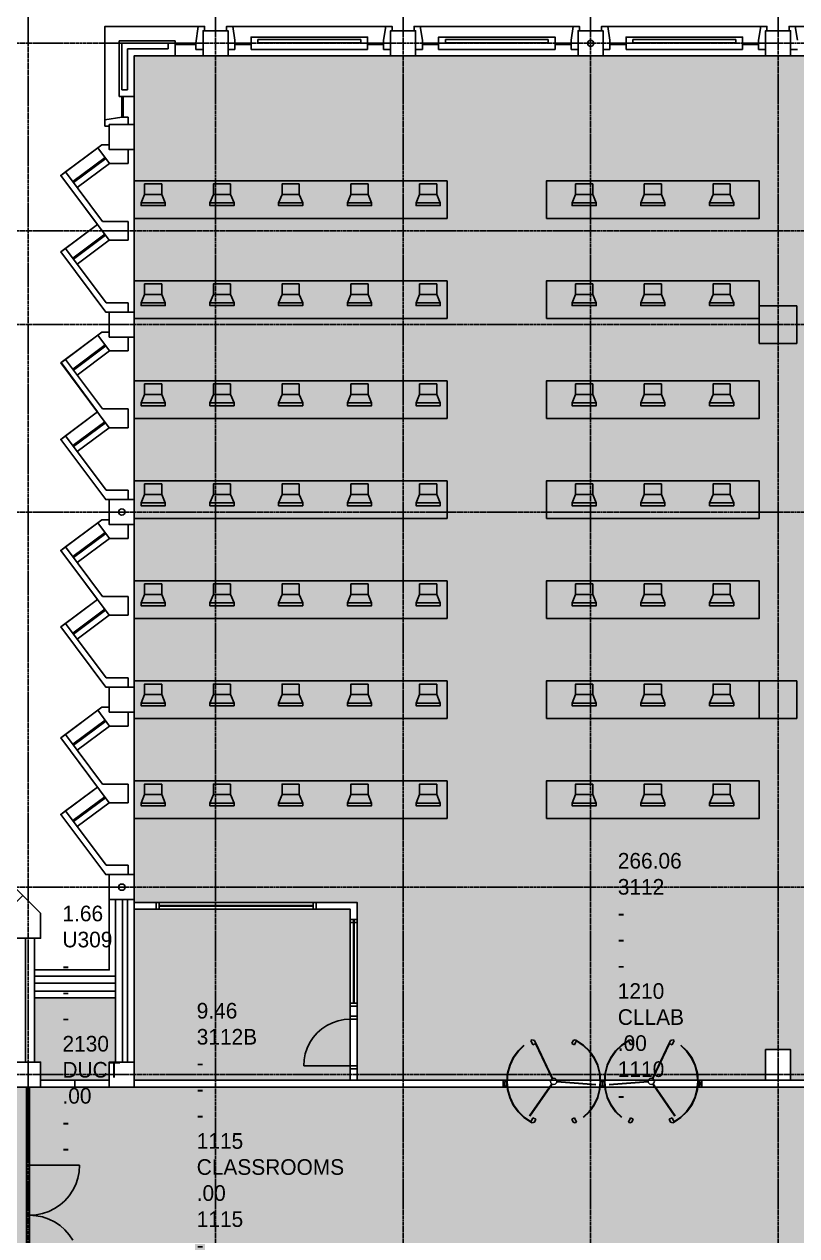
# Model space of a CAD drawing. Header units: millimetres. Extents: x -67062 to 59842, y -55557 to 30708.
# Drawn here: x -43774 to -31412, y 1581 to 20963 of the extents above; entities that cross this region are included whole.
import ezdxf

# ---------------------------------------------------------------- set-up
doc = ezdxf.new("R2010")
doc.units = ezdxf.units.MM
doc.header["$MEASUREMENT"] = 0
doc.linetypes.add('PCENTRE', pattern=[50.8, 31.75, -6.35, 6.35, -6.35])
doc.linetypes.add('PCENTRE2', pattern=[28.575, 19.05, -3.175, 3.175, -3.175])
for name, color, linetype in [('Boundaries_and_building_grids', 140, 'PCENTRE2'), ('BRICK_WALLS_P4', 1, 'CONTINUOUS'), ('COLUMNS_P5', 5, 'CONTINUOUS'), ('DR', 8, 'CONTINUOUS'), ('GROS$', 1, 'CONTINUOUS'), ('HL-TMP', 7, 'CONTINUOUS'), ('RM$', 5, 'CONTINUOUS'), ('RM$TXT', 5, 'CONTINUOUS'), ('SHOPFITTING', 4, 'CONTINUOUS'), ('WA', 6, 'CONTINUOUS'), ('WA_EXT', 7, 'CONTINUOUS'), ('WN', 4, 'CONTINUOUS')]:
    doc.layers.add(name, color=color, linetype=linetype)

msp = doc.modelspace()

# ---------------------------------------------------------------- hatches: boundary and pattern name
at = {"layer": 'HL-TMP', "linetype": 'Continuous', "true_color": 0x666666}
h = msp.add_hatch(color=251, dxfattribs=at)
h.paths.add_polyline_path([(-16822, -34092), (-19602, -34092), (-19602, -34882), (-19602, -40092), (-17412, -40092), (-16822, -40092), (-16822, -38882)], flags=0)
h.paths.add_polyline_path([(14588, 6341), (14422, 6741), (13621, 7542), (13221, 7708), (8855, 7708), (8455, 7542), (7653, 6741), (7488, 6341), (7488, 4358), (14588, 4358)], flags=0)
h.paths.add_polyline_path([(-43912, 6341), (-44078, 6741), (-44879, 7542), (-45279, 7708), (-49645, 7708), (-50045, 7542), (-50847, 6741), (-51012, 6341), (-51012, 4358), (-43912, 4358)], flags=0)
h.paths.add_polyline_path([(-43912, -27542), (-51012, -27542), (-51012, -29525), (-50847, -29925), (-50045, -30726), (-49645, -30892), (-45279, -30892), (-44879, -30726), (-44078, -29925), (-43912, -29525)], flags=0)
h.paths.add_polyline_path([(14588, -27542), (7488, -27542), (7488, -29525), (7653, -29925), (8455, -30726), (8855, -30892), (13221, -30892), (13621, -30726), (14422, -29925), (14588, -29525)], flags=0)
h.paths.add_polyline_path([(-10822, -34092), (-13982, -34092), (-13982, -39982), (-12402, -39982), (-10822, -39982)], flags=0)
h.paths.add_polyline_path([(23488, 4343), (23488, 7343), (23488, 10343), (23488, 13343), (23488, 16343), (23488, 19343), (23488, 22343), (23488, 25343), (23488, 28103), (20988, 28103), (20988, 26143), (20988, 23143), (20988, 20143), (20988, 17143), (20988, 14143), (20988, 12736), (20988, 11331), (20988, 9928), (20988, 6811), (20988, 5308), (20988, 3958), (20183, 3958), (16313, 3958), (16313, 2933), (16313, 308), (20928, 308), (20928, -92), (21391, -92), (22991, -92), (23488, -92), (23488, 1343)], flags=0)
h.paths.add_polyline_path([(21038, -202), (21038, -24397), (16588, -24397), (16588, -24542), (14813, -24542), (14813, -27142), (16588, -27142), (16588, -27287), (20778, -27287), (20778, -37877), (23788, -37877), (23788, -3397), (23488, -3397), (23488, -202)], flags=0)
h.paths.add_polyline_path([(-1767, -24542), (-1767, -27142), (7263, -27142), (7263, -24542)], flags=0)
h.paths.add_polyline_path([(-1512, -27252), (58, -27252), (58, -32367), (-1512, -32367)], flags=0)
h.paths.add_polyline_path([(-10602, -33982), (-10602, -40202), (-9322, -40202), (-9322, -33982)], flags=0)
h.paths.add_polyline_path([(-34912, -32367), (-34912, -33982), (58, -33982), (58, -32367)], flags=0)
h.paths.add_polyline_path([(58, -38327), (58, -34092), (-1512, -34092), (-1512, -40202), (-1657, -40202), (-1657, -41752), (-1657, -42287), (-1050, -42287), (58, -42287), (58, -42127), (58, -39127)], flags=0)
h.paths.add_polyline_path([(-1767, -40202), (-2903, -40202), (-8302, -40202), (-9212, -40202), (-9212, -41752), (-9212, -41802), (-7197, -41802), (-4197, -41802), (-1767, -41802), (-1767, -41752)], flags=0)
h.paths.add_polyline_path([(-37712, -40202), (-37712, -41802), (-9322, -41802), (-9322, -40202), (-14202, -40202), (-14202, -39602), (-16602, -39602), (-16602, -40202), (-19822, -40202), (-19822, -39602), (-22222, -39602), (-22222, -40202)], flags=0)
h.paths.add_polyline_path([(-36512, -27252), (-36512, -40202), (-34912, -40202), (-34912, -27252)], flags=0)
h.paths.add_polyline_path([(-31602, -33982), (-30322, -33982), (-30322, -40202), (-31602, -40202)], flags=0)
h.paths.add_polyline_path([(-43687, -24542), (-43687, -27142), (-34712, -27142), (-34712, -24542)], flags=0)
h.paths.add_polyline_path([(-59962, 14603), (-59962, -37877), (-57462, -37877), (-57462, -27142), (-51237, -27142), (-51237, -24542), (-57462, -24542), (-57462, -142), (-57352, -142), (-57352, 308), (-52737, 308), (-52737, 3958), (-57462, 3958), (-57462, 14603)], flags=0)
h.paths.add_polyline_path([(-57412, 25343), (-57412, 28103), (-60012, 28103), (-60012, 25343), (-60012, 23143), (-60012, 20143), (-60012, 19213), (-59962, 19213), (-59962, 17143), (-59962, 14713), (-57462, 14713), (-57462, 16213), (-57412, 16213), (-57412, 16343), (-57412, 19343), (-57412, 22343)], flags=0)
h.paths.add_polyline_path([(-43687, 3958), (-43687, -142), (-42412, -142), (-42412, 1158), (-34712, 1158), (-34712, -142), (-31912, -142), (-31912, 8), (-31512, 8), (-31512, -92), (-31292, -92), (-31079, -429), (-29345, -429), (-29133, -92), (-28912, -92), (-28912, 58), (-28512, 58), (-28512, -92), (-28292, -92), (-28079, -429), (-26345, -429), (-26133, -92), (-25912, -92), (-25912, 58), (-25512, 58), (-25512, -92), (-25292, -92), (-25079, -429), (-23345, -429), (-23133, -92), (-22912, -92), (-22912, 58), (-22512, 58), (-22512, -92), (-22292, -92), (-22079, -429), (-20345, -429), (-20133, -92), (-19912, -92), (-19912, 58), (-19512, 58), (-19512, -92), (-19292, -92), (-19079, -429), (-17345, -429), (-17133, -92), (-16912, -92), (-16912, 58), (-16512, 58), (-16512, -92), (-16292, -92), (-16079, -429), (-14345, -429), (-14133, -92), (-13912, -92), (-13912, 58), (-13512, 58), (-13512, -92), (-13292, -92), (-13079, -429), (-11345, -429), (-11133, -92), (-10912, -92), (-10912, 58), (-10512, 58), (-10512, -92), (-10292, -92), (-10079, -429), (-8345, -429), (-8133, -92), (-7912, -92), (-7912, 58), (-7512, 58), (-7512, -92), (-7292, -92), (-7079, -429), (-5345, -429), (-5133, -92), (-4912, -92), (-4912, 8), (-1767, 8), (-1767, 1158), (5988, 1158), (5988, -142), (7263, -142), (7263, 3958)], flags=0)
h.paths.add_polyline_path([(-32062, -142), (-34712, -142), (-34712, -27142), (-31787, -27142), (-31787, -26921), (-31575, -26709), (-31575, -24975), (-31787, -24763), (-31787, -24542), (-32312, -24542), (-32312, -24142), (-31787, -24142), (-31787, -23921), (-31575, -23709), (-31575, -21975), (-31787, -21763), (-31787, -21542), (-32312, -21542), (-32312, -21142), (-31787, -21142), (-31787, -20921), (-31575, -20709), (-31575, -18975), (-31787, -18763), (-31787, -18542), (-32312, -18542), (-32312, -18142), (-31787, -18142), (-31787, -17921), (-31575, -17709), (-31575, -15975), (-31787, -15763), (-31787, -15542), (-32312, -15542), (-32312, -15142), (-31787, -15142), (-31787, -14921), (-31575, -14709), (-31575, -12975), (-31787, -12763), (-31787, -12542), (-32312, -12542), (-32312, -12142), (-31787, -12142), (-31787, -11921), (-31575, -11709), (-31575, -9975), (-31787, -9763), (-31787, -9542), (-32312, -9542), (-32312, -9142), (-31787, -9142), (-31787, -8921), (-31575, -8709), (-31575, -6975), (-31787, -6763), (-31787, -6542), (-32312, -6542), (-32312, -6142), (-31787, -6142), (-31787, -5921), (-31575, -5709), (-31575, -3975), (-31787, -3763), (-31787, -3542), (-32312, -3542), (-32312, -3142), (-31787, -3142), (-31787, -2921), (-31575, -2709), (-31575, -975), (-31787, -763), (-31787, -542), (-32062, -542)], flags=0)
h.paths.add_polyline_path([(-4637, -27142), (-1767, -27142), (-1767, 8), (-4512, 8), (-4512, -142), (-4362, -142), (-4362, -542), (-4637, -542), (-4637, -763), (-4849, -975), (-4849, -2709), (-4637, -2921), (-4637, -3142), (-4312, -3142), (-4312, -3542), (-4637, -3542), (-4637, -3763), (-4849, -3975), (-4849, -5709), (-4637, -5921), (-4637, -6142), (-4312, -6142), (-4312, -6542), (-4637, -6542), (-4637, -6763), (-4849, -6975), (-4849, -8709), (-4637, -8921), (-4637, -9142), (-4312, -9142), (-4312, -9542), (-4637, -9542), (-4637, -9763), (-4849, -9975), (-4849, -11709), (-4637, -11921), (-4637, -12142), (-4312, -12142), (-4312, -12542), (-4637, -12542), (-4637, -12763), (-4849, -12975), (-4849, -14709), (-4637, -14921), (-4637, -15142), (-4312, -15142), (-4312, -15542), (-4637, -15542), (-4637, -15763), (-4849, -15975), (-4849, -17709), (-4637, -17921), (-4637, -18142), (-4312, -18142), (-4312, -18542), (-4637, -18542), (-4637, -18763), (-4849, -18975), (-4849, -20709), (-4637, -20921), (-4637, -21142), (-4312, -21142), (-4312, -21542), (-4637, -21542), (-4637, -21763), (-4849, -21975), (-4849, -23709), (-4637, -23921), (-4637, -24142), (-4312, -24142), (-4312, -24542), (-4637, -24542), (-4637, -24763), (-4849, -24975), (-4849, -26709), (-4637, -26921)], flags=0)
h.paths.add_polyline_path([(33, 3958), (1033, 3958), (1033, 5658), (1233, 5658), (1233, 12958), (33, 12958)], flags=0)
at = {"layer": 'HL-TMP', "linetype": 'Continuous', "true_color": 0x339999}
h = msp.add_hatch(color=135, dxfattribs=at)
h.paths.add_polyline_path([(-52687, -21542), (-53012, -21542), (-53012, -21397), (-57352, -21397), (-57352, -22657), (-57352, -24432), (-53012, -24432), (-53012, -24142), (-52687, -24142)], flags=0)
h.paths.add_polyline_path([(-52687, -12542), (-53012, -12542), (-53012, -12397), (-57352, -12397), (-57352, -15122), (-57352, -15287), (-53012, -15287), (-53012, -15142), (-52687, -15142)], flags=0)
h.paths.add_polyline_path([(-22767, 15858), (-23012, 15858), (-23012, 16458), (-22767, 16458), (-22767, 20458), (-42012, 20458), (-42012, 6915), (-38447, 6915), (-38447, 5044), (-38447, 4068), (-36051, 4068), (-32931, 4068), (-31912, 4068), (-31912, 4558), (-31512, 4558), (-31512, 4068), (-28982, 4068), (-28982, 6765), (-28982, 10317), (-23012, 10317), (-23012, 10458), (-22767, 10458)], flags=0)
at = {"layer": 'HL-TMP', "linetype": 'Continuous', "true_color": 0xccff99}
h = msp.add_hatch(color=71, dxfattribs=at)
h.paths.add_polyline_path([(-22772, 9858), (-23012, 9858), (-23012, 10207), (-28872, 10207), (-28872, 6765), (-28872, 4068), (-26422, 4068), (-26422, 5658), (-22772, 5658)], flags=0)
h.paths.add_polyline_path([(-38557, 6805), (-42012, 6805), (-42012, 4068), (-38557, 4068), (-38557, 5044), (-38557, 5044)], flags=0)
at = {"layer": 'HL-TMP', "linetype": 'Continuous', "true_color": 0x66cd4f}
h = msp.add_hatch(color=93, dxfattribs=at)
h.paths.add_polyline_path([(-51312, 5458), (-52412, 5458), (-52412, 5328), (-52412, 4068), (-51537, 4068), (-51412, 4068), (-51412, 4358), (-51312, 4358)], flags=0)
h.paths.add_polyline_path([(-42312, 5386), (-43612, 5386), (-43612, 4358), (-43512, 4358), (-43512, 4068), (-42962, 4068), (-42412, 4068), (-42412, 4358), (-42312, 4358)], flags=0)
h.paths.add_polyline_path([(-24022, 5548), (-26312, 5548), (-26312, 4068), (-25167, 4068), (-24022, 4068)], flags=0)
h.paths.add_polyline_path([(-22772, 5548), (-23912, 5548), (-23912, 4068), (-22962, 4068), (-22912, 4068), (-22912, 4558), (-22772, 4558)], flags=0)
h.paths.add_polyline_path([(-15022, 5548), (-17312, 5548), (-17312, 4068), (-15022, 4068)], flags=0)
h.paths.add_polyline_path([(-77, 5548), (-8312, 5548), (-8312, 4068), (-4912, 4068), (-4912, 4558), (-4512, 4558), (-4512, 4068), (-841, 4068), (-77, 4068)], flags=0)
h.paths.add_polyline_path([(5588, 5548), (1143, 5548), (1143, 4068), (3839, 4068), (5588, 4068)], flags=0)
h.paths.add_polyline_path([(7188, 5386), (5878, 5386), (5878, 4358), (5988, 4358), (5988, 4068), (6538, 4068), (7088, 4068), (7088, 4358), (7188, 4358)], flags=0)
h.paths.add_polyline_path([(14888, -27542), (14888, -28632), (16478, -28632), (16478, -27252), (14988, -27252), (14988, -27542)], flags=0)
h.paths.add_polyline_path([(5988, -27252), (5988, -28689), (7188, -28689), (7188, -27542), (7088, -27542), (7088, -27252)], flags=0)
h.paths.add_polyline_path([(-42412, -27252), (-43512, -27252), (-43512, -27542), (-43612, -27542), (-43612, -28642), (-42412, -28642)], flags=0)
h.paths.add_polyline_path([(-51312, -27542), (-51412, -27542), (-51412, -27252), (-52312, -27252), (-52902, -27252), (-52902, -28632), (-51312, -28632)], flags=0)
at = {"layer": 'HL-TMP', "linetype": 'Continuous', "true_color": 0xcc679f}
h = msp.add_hatch(color=233, dxfattribs=at)
h.paths.add_polyline_path([(-43737, -24542), (-44712, -24542), (-45512, -24542), (-45512, -24512), (-45666, -24512), (-46133, -24046), (-46279, -23985), (-48645, -23985), (-48792, -24046), (-49258, -24512), (-49412, -24512), (-49412, -24542), (-51187, -24542), (-51187, -26642), (-51187, -27142), (-51012, -27142), (-43737, -27142)], flags=0)
h.paths.add_polyline_path([(14763, -24542), (12988, -24542), (12834, -24512), (12367, -24046), (12221, -23985), (9855, -23985), (9708, -24046), (9242, -24512), (9088, -24512), (9088, -24542), (7313, -24542), (7313, -26642), (7313, -27142), (7488, -27142), (14763, -27142), (14763, -26642)], flags=0)
h.paths.add_polyline_path([(16263, 2933), (16263, 3958), (15863, 3958), (14588, 3958), (7313, 3958), (7313, -142), (7488, -142), (7488, -432), (8526, -432), (10738, -432), (10738, -142), (11338, -142), (11338, -432), (14588, -432), (14588, -142), (15988, -142), (15988, 308), (16263, 308)], flags=0)
h.paths.add_polyline_path([(-43737, 3958), (-43912, 3958), (-51537, 3958), (-52687, 3958), (-52687, 1333), (-52687, 308), (-52412, 308), (-52412, -142), (-51012, -142), (-51012, -432), (-49974, -432), (-47762, -432), (-47762, -142), (-47162, -142), (-47162, -432), (-43912, -432), (-43912, -142), (-43737, -142)], flags=0)

# ---------------------------------------------------------------- linework, layer by layer
at = {"layer": 'Boundaries_and_building_grids', "color": 140, "linetype": 'PCENTRE', "lineweight": -3}
for p, q in [((-43712, -43392), (-43712, 30708)), ((-40712, -48892), (-40712, 30708)), ((-37712, -48892), (-37712, 30708)), ((-34712, -48892), (-34712, 30708)), ((-31712, -48892), (-31712, 30708)), ((-67062, 20658), (30638, 20658)), ((-67062, 17658), (30638, 17658)), ((-67062, 16158), (30638, 16158)), ((-67062, 13158), (30638, 13158)), ((-67062, 7158), (30638, 7158)), ((-67062, 4158), (30638, 4158))]:
    msp.add_line(p, q, dxfattribs=at)
at = {"layer": 'BRICK_WALLS_P4', "linetype": 'Continuous'}
for p, q in [((-42012, 13068), (-42012, 12958)), ((-42312, 4358), (-42312, 6958)), ((-42312, 6958), (-42202, 6958)), ((-42202, 4358), (-42202, 6958)), ((-42122, 4358), (-42122, 6958)), ((-42012, 6958), (-42122, 6958)), ((-42012, 4358), (-42012, 6958)), ((-43752, 4358), (-43752, 6341)), ((-43752, 6341), (-43612, 6341)), ((-43612, 4358), (-43612, 6341)), ((-43612, 5834), (-43612, 5624)), ((-43612, 5734), (-42312, 5734)), ((-43612, 5624), (-42312, 5624)), ((-43612, 5496), (-42312, 5496)), ((-43612, 5496), (-43612, 5386)), ((-43612, 5386), (-42312, 5386)), ((-43752, 4358), (-43612, 4358)), ((-42312, 4358), (-42202, 4358)), ((-42012, 4358), (-42122, 4358)), ((-43512, 4068), (-42412, 4068)), ((-43512, 4068), (-43512, 3958)), ((-43512, 3958), (-42412, 3958)), ((-42412, 3958), (-42412, 4068)), ((-42012, 4068), (-36111, 4068)), ((-42012, 4068), (-42012, 3958)), ((-42012, 3958), (-36111, 3958)), ((-36111, 3958), (-36111, 4068)), ((-32931, 3958), (-32931, 4068)), ((-32931, 4068), (-26422, 4068)), ((-32931, 3958), (-24022, 3958))]:
    msp.add_line(p, q, dxfattribs=at)
at = {"layer": 'COLUMNS_P5', "linetype": 'Continuous'}
for points in [[(-40512, 20458), (-40912, 20458), (-40912, 20858), (-40512, 20858), (-40512, 20458)], [(-37512, 20458), (-37912, 20458), (-37912, 20858), (-37512, 20858), (-37512, 20458)], [(-34512, 20458), (-34912, 20458), (-34912, 20858), (-34512, 20858), (-34512, 20458)], [(-31512, 20458), (-31912, 20458), (-31912, 20858), (-31512, 20858), (-31512, 20458)], [(-42012, 18958), (-42412, 18958), (-42412, 19358), (-42012, 19358), (-42012, 18958)], [(-42012, 15958), (-42412, 15958), (-42412, 16358), (-42012, 16358), (-42012, 15958)], [(-31412, 15858), (-32012, 15858), (-32012, 16458), (-31412, 16458), (-31412, 15858)], [(-42012, 12958), (-42412, 12958), (-42412, 13358), (-42012, 13358), (-42012, 12958)], [(-42012, 9958), (-42412, 9958), (-42412, 10358), (-42012, 10358), (-42012, 9958)], [(-31412, 9858), (-32012, 9858), (-32012, 10458), (-31412, 10458), (-31412, 9858)], [(-42012, 6958), (-42412, 6958), (-42412, 7358), (-42012, 7358), (-42012, 6958)], [(-43512, 4358), (-43912, 4358), (-43912, 3958), (-43512, 3958), (-43512, 4358)], [(-42012, 3958), (-42412, 3958), (-42412, 4358), (-42012, 4358), (-42012, 3958)]]:
    msp.add_lwpolyline(points, dxfattribs=at)
for points in [[(-44078, 6741), (-43795, 7024), (-43512, 6741), (-43512, 6341), (-43912, 6341)], [(-31912, 4068), (-31912, 4558), (-31512, 4558), (-31512, 4068)]]:
    msp.add_lwpolyline(points, close=True, dxfattribs=at)
at = {"layer": 'COLUMNS_P5', "linetype": 'Continuous', "lineweight": -3}
for centre in [(-34712, 20658), (-42212, 13158), (-42212, 7158)]:
    msp.add_circle(centre, 50, dxfattribs=at)
at = {"layer": 'DR'}
for p, q in [((-38655, 5038), (-38557, 5044)), ((-39084, 4826), (-39011, 4890)), ((-39011, 4890), (-38930, 4944)), ((-38930, 4944), (-38842, 4987)), ((-38842, 4987), (-38750, 5019)), ((-38750, 5019), (-38655, 5038)), ((-39246, 4584), (-39202, 4672)), ((-39202, 4672), (-39148, 4753)), ((-39148, 4753), (-39084, 4826)), ((-34830, 4627), (-34938, 4701)), ((-34826, 4631), (-34935, 4706)), ((-34217, 4631), (-34107, 4706)), ((-34213, 4627), (-34104, 4701)), ((-39296, 4396), (-39277, 4492)), ((-39277, 4492), (-39246, 4584)), ((-35871, 4538), (-35948, 4431)), ((-35867, 4535), (-35943, 4428)), ((-35777, 4631), (-35871, 4538)), ((-35773, 4627), (-35867, 4535)), ((-34736, 4535), (-34830, 4627)), ((-34731, 4538), (-34826, 4631)), ((-34660, 4428), (-34736, 4535)), ((-34654, 4431), (-34731, 4538)), ((-34388, 4431), (-34311, 4538)), ((-34383, 4428), (-34307, 4535)), ((-34311, 4538), (-34217, 4631)), ((-34307, 4535), (-34213, 4627)), ((-33270, 4627), (-33176, 4535)), ((-33266, 4631), (-33171, 4538)), ((-33176, 4535), (-33100, 4428)), ((-33171, 4538), (-33094, 4431)), ((-39302, 4299), (-39296, 4396)), ((-36005, 4311), (-36040, 4183)), ((-35999, 4309), (-36034, 4182)), ((-35948, 4431), (-36005, 4311)), ((-35943, 4428), (-35999, 4309)), ((-34603, 4309), (-34660, 4428)), ((-34598, 4311), (-34654, 4431)), ((-34569, 4182), (-34603, 4309)), ((-34563, 4183), (-34598, 4311)), ((-34480, 4183), (-34445, 4311)), ((-34474, 4182), (-34439, 4309)), ((-34445, 4311), (-34388, 4431)), ((-34439, 4309), (-34383, 4428)), ((-33100, 4428), (-33043, 4309)), ((-33094, 4431), (-33038, 4311)), ((-33043, 4309), (-33009, 4182)), ((-33038, 4311), (-33003, 4183)), ((-36040, 4183), (-36051, 4051)), ((-36034, 4182), (-36045, 4051)), ((-35345, 4076), (-35351, 4051)), ((-35345, 4076), (-35351, 4051)), ((-35326, 4094), (-35345, 4076)), ((-35326, 4094), (-35345, 4076)), ((-35301, 4101), (-35326, 4094)), ((-35301, 4101), (-35326, 4094)), ((-35276, 4094), (-35301, 4101)), ((-35276, 4094), (-35301, 4101)), ((-35258, 4076), (-35276, 4094)), ((-35258, 4076), (-35276, 4094)), ((-35251, 4051), (-35258, 4076)), ((-35251, 4051), (-35258, 4076)), ((-34557, 4051), (-34569, 4182)), ((-34551, 4051), (-34563, 4183)), ((-34491, 4051), (-34480, 4183)), ((-34485, 4051), (-34474, 4182)), ((-33791, 4051), (-33785, 4076)), ((-33791, 4051), (-33785, 4076)), ((-33785, 4076), (-33766, 4094)), ((-33785, 4076), (-33766, 4094)), ((-33766, 4094), (-33741, 4101)), ((-33766, 4094), (-33741, 4101)), ((-33741, 4101), (-33716, 4094)), ((-33741, 4101), (-33716, 4094)), ((-33716, 4094), (-33698, 4076)), ((-33716, 4094), (-33698, 4076)), ((-33698, 4076), (-33691, 4051)), ((-33698, 4076), (-33691, 4051)), ((-33009, 4182), (-32997, 4051)), ((-33003, 4183), (-32991, 4051)), ((-36051, 4051), (-36040, 3919)), ((-36045, 4051), (-36034, 3920)), ((-36040, 3919), (-36005, 3791)), ((-36034, 3920), (-35999, 3793)), ((-35351, 4051), (-35345, 4026)), ((-35351, 4051), (-35345, 4026)), ((-35345, 4026), (-35326, 4008)), ((-35345, 4026), (-35326, 4008)), ((-35326, 4008), (-35301, 4001)), ((-35326, 4008), (-35301, 4001)), ((-35301, 4001), (-35276, 4008)), ((-35301, 4001), (-35276, 4008)), ((-35276, 4008), (-35258, 4026)), ((-35276, 4008), (-35258, 4026)), ((-35258, 4026), (-35251, 4051)), ((-35258, 4026), (-35251, 4051)), ((-34603, 3793), (-34569, 3920)), ((-34598, 3791), (-34563, 3919)), ((-34569, 3920), (-34557, 4051)), ((-34563, 3919), (-34551, 4051)), ((-34480, 3919), (-34491, 4051)), ((-34474, 3920), (-34485, 4051)), ((-34445, 3791), (-34480, 3919)), ((-34439, 3793), (-34474, 3920)), ((-33785, 4026), (-33791, 4051)), ((-33785, 4026), (-33791, 4051)), ((-33766, 4008), (-33785, 4026)), ((-33766, 4008), (-33785, 4026)), ((-33741, 4001), (-33766, 4008)), ((-33741, 4001), (-33766, 4008)), ((-33716, 4008), (-33741, 4001)), ((-33716, 4008), (-33741, 4001)), ((-33698, 4026), (-33716, 4008)), ((-33698, 4026), (-33716, 4008)), ((-33691, 4051), (-33698, 4026)), ((-33691, 4051), (-33698, 4026)), ((-33009, 3920), (-33043, 3793)), ((-33003, 3919), (-33038, 3791)), ((-32997, 4051), (-33009, 3920)), ((-32991, 4051), (-33003, 3919)), ((-36005, 3791), (-35948, 3672)), ((-35999, 3793), (-35943, 3675)), ((-34660, 3675), (-34603, 3793)), ((-34654, 3672), (-34598, 3791)), ((-34388, 3672), (-34445, 3791)), ((-34383, 3675), (-34439, 3793)), ((-33043, 3793), (-33100, 3675)), ((-33038, 3791), (-33094, 3672)), ((-35948, 3672), (-35871, 3564)), ((-35943, 3675), (-35867, 3568)), ((-35871, 3564), (-35777, 3471)), ((-35867, 3568), (-35773, 3476)), ((-34830, 3476), (-34736, 3568)), ((-34826, 3471), (-34731, 3564)), ((-34736, 3568), (-34660, 3675)), ((-34731, 3564), (-34654, 3672)), ((-34311, 3564), (-34388, 3672)), ((-34307, 3568), (-34383, 3675)), ((-34217, 3471), (-34311, 3564)), ((-34213, 3476), (-34307, 3568)), ((-33176, 3568), (-33270, 3476)), ((-33171, 3564), (-33266, 3471)), ((-33100, 3675), (-33176, 3568)), ((-33094, 3672), (-33171, 3564)), ((-35777, 3471), (-35667, 3396)), ((-35773, 3476), (-35664, 3402)), ((-33270, 3476), (-33378, 3402)), ((-33266, 3471), (-33375, 3396)), ((-42894, 2604), (-42915, 2501)), ((-42887, 2708), (-42894, 2604)), ((-42948, 2402), (-42994, 2308)), ((-42915, 2501), (-42948, 2402)), ((-43122, 2142), (-43200, 2073)), ((-43053, 2221), (-43122, 2142)), ((-42994, 2308), (-43053, 2221)), ((-43381, 1969), (-43480, 1935)), ((-43287, 2015), (-43381, 1969)), ((-43200, 2073), (-43287, 2015)), ((-43583, 1915), (-43687, 1908)), ((-43687, 1908), (-43583, 1901)), ((-43480, 1935), (-43583, 1915)), ((-43583, 1901), (-43480, 1881)), ((-43480, 1881), (-43381, 1847)), ((-43381, 1847), (-43287, 1801)), ((-43287, 1801), (-43200, 1743)), ((-43200, 1743), (-43122, 1674)), ((-43122, 1674), (-43053, 1595)), ((-43053, 1595), (-42994, 1508))]:
    msp.add_line(p, q, dxfattribs=at)
at = {"layer": 'DR', "ltscale": 25}
for p, q in [((-35645, 4716), (-35667, 4706)), ((-35667, 4706), (-35635, 4637)), ((-35611, 4705), (-35645, 4716)), ((-35635, 4637), (-35589, 4659)), ((-35589, 4659), (-35611, 4705)), ((-35592, 4657), (-35587, 4660)), ((-35325, 4095), (-35592, 4657)), ((-35320, 4098), (-35587, 4660)), ((-35013, 4659), (-34991, 4705)), ((-34968, 4637), (-35013, 4659)), ((-34991, 4705), (-34958, 4716)), ((-34935, 4706), (-34968, 4637)), ((-34958, 4716), (-34935, 4706)), ((-34085, 4716), (-34107, 4706)), ((-34107, 4706), (-34075, 4637)), ((-34051, 4705), (-34085, 4716)), ((-34075, 4637), (-34029, 4659)), ((-34029, 4659), (-34051, 4705)), ((-33723, 4098), (-33456, 4660)), ((-33717, 4095), (-33450, 4657)), ((-33450, 4657), (-33456, 4660)), ((-33453, 4659), (-33431, 4705)), ((-33408, 4637), (-33453, 4659)), ((-33431, 4705), (-33398, 4716)), ((-33375, 4706), (-33408, 4637)), ((-33398, 4716), (-33375, 4706)), ((-35325, 4095), (-35320, 4098)), ((-33717, 4095), (-33723, 4098)), ((-35332, 4012), (-35687, 3498)), ((-35327, 4008), (-35682, 3495)), ((-35327, 4008), (-35332, 4012)), ((-35252, 4044), (-35251, 4050)), ((-34630, 3994), (-35252, 4044)), ((-34629, 4000), (-35251, 4050)), ((-34413, 4000), (-33791, 4050)), ((-34413, 3994), (-33791, 4044)), ((-33791, 4044), (-33791, 4050)), ((-33715, 4008), (-33710, 4012)), ((-33715, 4008), (-33361, 3495)), ((-33710, 4012), (-33356, 3498)), ((-35667, 3396), (-35635, 3465)), ((-35645, 3386), (-35667, 3396)), ((-35611, 3398), (-35645, 3386)), ((-35635, 3465), (-35589, 3444)), ((-35589, 3444), (-35611, 3398)), ((-34968, 3465), (-35013, 3444)), ((-35013, 3444), (-34991, 3398)), ((-34991, 3398), (-34958, 3386)), ((-34935, 3396), (-34968, 3465)), ((-34958, 3386), (-34935, 3396)), ((-34107, 3396), (-34075, 3465)), ((-34085, 3386), (-34107, 3396)), ((-34051, 3398), (-34085, 3386)), ((-34075, 3465), (-34029, 3444)), ((-34029, 3444), (-34051, 3398)), ((-33408, 3465), (-33453, 3444)), ((-33453, 3444), (-33431, 3398)), ((-33431, 3398), (-33398, 3386)), ((-33375, 3396), (-33408, 3465)), ((-33398, 3386), (-33375, 3396))]:
    msp.add_line(p, q, dxfattribs=at)
at = {"layer": 'DR', "linetype": 'Continuous'}
for p, q in [((-39302, 4299), (-38557, 4299)), ((-43737, 2758), (-43737, 3908)), ((-43712, 2758), (-43712, 3908)), ((-43687, 2758), (-43687, 3908)), ((-42887, 2708), (-43687, 2708))]:
    msp.add_line(p, q, dxfattribs=at)
for points in [[(-38447, 5044), (-38557, 5044), (-38557, 5094), (-38447, 5094), (-38447, 5044)], [(-38447, 4249), (-38557, 4249), (-38557, 4299), (-38447, 4299), (-38447, 4249)], [(-43737, 3908), (-43737, 3958), (-43687, 3958), (-43687, 3908), (-43737, 3908)], [(-43737, 2708), (-43737, 2758), (-43687, 2758), (-43687, 2708), (-43737, 2708)]]:
    msp.add_lwpolyline(points, dxfattribs=at)
at = {"layer": 'DR'}
for points in [[(-36111, 4028), (-36081, 4028), (-36081, 3998), (-36111, 3998)], [(-36081, 3975), (-36051, 3975), (-36051, 4051), (-36081, 4051)], [(-34521, 3975), (-34551, 3975), (-34551, 4051), (-34521, 4051)], [(-34521, 3975), (-34491, 3975), (-34491, 4051), (-34521, 4051)], [(-32961, 3975), (-32991, 3975), (-32991, 4051), (-32961, 4051)], [(-32931, 4028), (-32961, 4028), (-32961, 3998), (-32931, 3998)]]:
    msp.add_lwpolyline(points, close=True, dxfattribs=at)
at = {"layer": 'GROS$', "linetype": 'Continuous', "flags": 128}
for points in [[(-28889, 20928), (-31536, 20928), (-31536, 20858), (-31889, 20858), (-31889, 20928), (-34536, 20928), (-34536, 20858), (-34889, 20858), (-34889, 20928), (-37536, 20928), (-37536, 20858), (-37889, 20858), (-37889, 20928), (-40536, 20928), (-40536, 20858), (-40889, 20858), (-40889, 20928), (-42482, 20928), (-42482, 19335), (-42412, 19335), (-42412, 19036), (-42532, 19036), (-43188, 18545), (-42601, 17760), (-43188, 17321), (-42468, 16358), (-42412, 16358), (-42412, 16036), (-42532, 16036), (-43183, 15549), (-42601, 14760), (-43188, 14321), (-42468, 13358), (-42412, 13358), (-42412, 13036), (-42532, 13036), (-43188, 12545), (-42601, 11760), (-43188, 11321), (-42468, 10358), (-42412, 10358), (-42412, 10036), (-42532, 10036), (-43188, 9545), (-42601, 8760), (-43188, 8321), (-42468, 7358), (-42412, 7358), (-42412, 5834), (-43612, 5834), (-43612, 6341), (-43512, 6341), (-43512, 6741), (-44879, 8108)], [(-22767, 20458), (-42012, 20458), (-42012, 6915), (-38447, 6915), (-38447, 5044), (-38557, 5044), (-38557, 6805), (-42012, 6805), (-42012, 4068), (-38557, 4068), (-38557, 5044), (-38447, 5044), (-38447, 4068), (-36051, 4068), (-32931, 4068), (-32931, 3958), (-42962, 3958), (-42962, 4068), (-42412, 4068), (-42412, 4358), (-42312, 4358), (-42312, 5386), (-43612, 5386), (-43612, 4358), (-43512, 4358), (-43512, 4068), (-42962, 4068), (-42962, 3958), (-43687, 3958), (-43687, 2708), (-43687, -142)], [(-25167, 3958), (-32931, 3958), (-32931, 4068), (-31912, 4068), (-31912, 4558), (-31512, 4558), (-31512, 4068), (-28982, 4068)], [(-43737, -142), (-43737, 3958), (-43912, 3958)]]:
    msp.add_lwpolyline(points, dxfattribs=at)
at = {"layer": 'RM$', "linetype": 'Continuous', "flags": 128}
for points in [[(-22767, 15858), (-23012, 15858), (-23012, 16458), (-22767, 16458), (-22767, 20458), (-42012, 20458), (-42012, 6915), (-38447, 6915), (-38447, 5044), (-38447, 4068), (-36051, 4068), (-32931, 4068), (-31912, 4068), (-31912, 4558), (-31512, 4558), (-31512, 4068), (-28982, 4068), (-28982, 6765), (-28982, 10317), (-23012, 10317), (-23012, 10458), (-22767, 10458)], [(-38557, 6805), (-42012, 6805), (-42012, 4068), (-38557, 4068), (-38557, 5044), (-38557, 5044)], [(-42312, 5386), (-43612, 5386), (-43612, 4358), (-43512, 4358), (-43512, 4068), (-42962, 4068), (-42412, 4068), (-42412, 4358), (-42312, 4358)], [(-43737, 3958), (-43912, 3958), (-51537, 3958), (-52687, 3958), (-52687, 1333), (-52687, 308), (-52412, 308), (-52412, -142), (-51012, -142), (-51012, -432), (-49974, -432), (-47762, -432), (-47762, -142), (-47162, -142), (-47162, -432), (-43912, -432), (-43912, -142), (-43737, -142)]]:
    msp.add_lwpolyline(points, close=True, dxfattribs=at)
msp.add_lwpolyline([(7263, -142), (7263, 3958), (-43687, 3958), (-43687, -142)], dxfattribs=at)
at = {"layer": 'SHOPFITTING', "linetype": 'Continuous'}
for p, q in [((-41572, 18238), (-41847, 18238)), ((-40472, 18238), (-40747, 18238)), ((-39372, 18238), (-39647, 18238)), ((-38272, 18238), (-38547, 18238)), ((-37172, 18238), (-37447, 18238)), ((-34677, 18238), (-34952, 18238)), ((-33577, 18238), (-33852, 18238)), ((-32477, 18238), (-32752, 18238)), ((-41517, 18104), (-41903, 18104)), ((-40417, 18104), (-40803, 18104)), ((-39317, 18104), (-39703, 18104)), ((-38217, 18104), (-38603, 18104)), ((-37117, 18104), (-37503, 18104)), ((-34622, 18104), (-35008, 18104)), ((-33522, 18104), (-33908, 18104)), ((-32422, 18104), (-32808, 18104)), ((-41517, 16504), (-41903, 16504)), ((-41572, 16638), (-41847, 16638)), ((-40417, 16504), (-40803, 16504)), ((-40472, 16638), (-40747, 16638)), ((-39317, 16504), (-39703, 16504)), ((-39372, 16638), (-39647, 16638)), ((-38217, 16504), (-38603, 16504)), ((-38272, 16638), (-38547, 16638)), ((-37117, 16504), (-37503, 16504)), ((-37172, 16638), (-37447, 16638)), ((-34622, 16504), (-35008, 16504)), ((-34677, 16638), (-34952, 16638)), ((-33522, 16504), (-33908, 16504)), ((-33577, 16638), (-33852, 16638)), ((-32422, 16504), (-32808, 16504)), ((-32477, 16638), (-32752, 16638)), ((-41572, 15038), (-41847, 15038)), ((-40472, 15038), (-40747, 15038)), ((-39372, 15038), (-39647, 15038)), ((-38272, 15038), (-38547, 15038)), ((-37172, 15038), (-37447, 15038)), ((-34677, 15038), (-34952, 15038)), ((-33577, 15038), (-33852, 15038)), ((-32477, 15038), (-32752, 15038)), ((-41517, 14904), (-41903, 14904)), ((-40417, 14904), (-40803, 14904)), ((-39317, 14904), (-39703, 14904)), ((-38217, 14904), (-38603, 14904)), ((-37117, 14904), (-37503, 14904)), ((-34622, 14904), (-35008, 14904)), ((-33522, 14904), (-33908, 14904)), ((-32422, 14904), (-32808, 14904)), ((-41572, 13438), (-41847, 13438)), ((-40472, 13438), (-40747, 13438)), ((-39372, 13438), (-39647, 13438)), ((-38272, 13438), (-38547, 13438)), ((-37172, 13438), (-37447, 13438)), ((-34677, 13438), (-34952, 13438)), ((-33577, 13438), (-33852, 13438)), ((-32477, 13438), (-32752, 13438)), ((-41517, 13304), (-41903, 13304)), ((-40417, 13304), (-40803, 13304)), ((-39317, 13304), (-39703, 13304)), ((-38217, 13304), (-38603, 13304)), ((-37117, 13304), (-37503, 13304)), ((-34622, 13304), (-35008, 13304)), ((-33522, 13304), (-33908, 13304)), ((-32422, 13304), (-32808, 13304)), ((-41572, 11838), (-41847, 11838)), ((-40472, 11838), (-40747, 11838)), ((-39372, 11838), (-39647, 11838)), ((-38272, 11838), (-38547, 11838)), ((-37172, 11838), (-37447, 11838)), ((-34677, 11838), (-34952, 11838)), ((-33577, 11838), (-33852, 11838)), ((-32477, 11838), (-32752, 11838)), ((-41517, 11704), (-41903, 11704)), ((-40417, 11704), (-40803, 11704)), ((-39317, 11704), (-39703, 11704)), ((-38217, 11704), (-38603, 11704)), ((-37117, 11704), (-37503, 11704)), ((-34622, 11704), (-35008, 11704)), ((-33522, 11704), (-33908, 11704)), ((-32422, 11704), (-32808, 11704)), ((-41517, 10104), (-41903, 10104)), ((-41572, 10238), (-41847, 10238)), ((-40417, 10104), (-40803, 10104)), ((-40472, 10238), (-40747, 10238)), ((-39317, 10104), (-39703, 10104)), ((-39372, 10238), (-39647, 10238)), ((-38217, 10104), (-38603, 10104)), ((-38272, 10238), (-38547, 10238)), ((-37117, 10104), (-37503, 10104)), ((-37172, 10238), (-37447, 10238)), ((-34622, 10104), (-35008, 10104)), ((-34677, 10238), (-34952, 10238)), ((-33522, 10104), (-33908, 10104)), ((-33577, 10238), (-33852, 10238)), ((-32422, 10104), (-32808, 10104)), ((-32477, 10238), (-32752, 10238)), ((-41572, 8638), (-41847, 8638)), ((-40472, 8638), (-40747, 8638)), ((-39372, 8638), (-39647, 8638)), ((-38272, 8638), (-38547, 8638)), ((-37172, 8638), (-37447, 8638)), ((-34677, 8638), (-34952, 8638)), ((-33577, 8638), (-33852, 8638)), ((-32477, 8638), (-32752, 8638)), ((-41517, 8504), (-41903, 8504)), ((-40417, 8504), (-40803, 8504)), ((-39317, 8504), (-39703, 8504)), ((-38217, 8504), (-38603, 8504)), ((-37117, 8504), (-37503, 8504)), ((-34622, 8504), (-35008, 8504)), ((-33522, 8504), (-33908, 8504)), ((-32422, 8504), (-32808, 8504))]:
    msp.add_line(p, q, dxfattribs=at)
for points in [[(-42012, 17858), (-42012, 18458), (-37007, 18458), (-37007, 17858), (-42012, 17858)], [(-35417, 17858), (-35417, 18458), (-32012, 18458), (-32012, 17858), (-35417, 17858)], [(-41572, 18408), (-41847, 18408), (-41847, 18238), (-41903, 18104), (-41903, 18061), (-41517, 18061), (-41517, 18104), (-41572, 18238), (-41572, 18408)], [(-40472, 18408), (-40747, 18408), (-40747, 18238), (-40803, 18104), (-40803, 18061), (-40417, 18061), (-40417, 18104), (-40472, 18238), (-40472, 18408)], [(-39372, 18408), (-39647, 18408), (-39647, 18238), (-39703, 18104), (-39703, 18061), (-39317, 18061), (-39317, 18104), (-39372, 18238), (-39372, 18408)], [(-38272, 18408), (-38547, 18408), (-38547, 18238), (-38603, 18104), (-38603, 18061), (-38217, 18061), (-38217, 18104), (-38272, 18238), (-38272, 18408)], [(-37172, 18408), (-37447, 18408), (-37447, 18238), (-37503, 18104), (-37503, 18061), (-37117, 18061), (-37117, 18104), (-37172, 18238), (-37172, 18408)], [(-34677, 18408), (-34952, 18408), (-34952, 18238), (-35008, 18104), (-35008, 18061), (-34622, 18061), (-34622, 18104), (-34677, 18238), (-34677, 18408)], [(-33577, 18408), (-33852, 18408), (-33852, 18238), (-33908, 18104), (-33908, 18061), (-33522, 18061), (-33522, 18104), (-33577, 18238), (-33577, 18408)], [(-32477, 18408), (-32752, 18408), (-32752, 18238), (-32808, 18104), (-32808, 18061), (-32422, 18061), (-32422, 18104), (-32477, 18238), (-32477, 18408)], [(-42012, 16258), (-42012, 16858), (-37007, 16858), (-37007, 16258), (-42012, 16258)], [(-41572, 16808), (-41847, 16808), (-41847, 16638), (-41903, 16504), (-41903, 16461), (-41517, 16461), (-41517, 16504), (-41572, 16638), (-41572, 16808)], [(-40472, 16808), (-40747, 16808), (-40747, 16638), (-40803, 16504), (-40803, 16461), (-40417, 16461), (-40417, 16504), (-40472, 16638), (-40472, 16808)], [(-39372, 16808), (-39647, 16808), (-39647, 16638), (-39703, 16504), (-39703, 16461), (-39317, 16461), (-39317, 16504), (-39372, 16638), (-39372, 16808)], [(-38272, 16808), (-38547, 16808), (-38547, 16638), (-38603, 16504), (-38603, 16461), (-38217, 16461), (-38217, 16504), (-38272, 16638), (-38272, 16808)], [(-37172, 16808), (-37447, 16808), (-37447, 16638), (-37503, 16504), (-37503, 16461), (-37117, 16461), (-37117, 16504), (-37172, 16638), (-37172, 16808)], [(-35417, 16258), (-35417, 16858), (-32012, 16858), (-32012, 16258), (-35417, 16258)], [(-34677, 16808), (-34952, 16808), (-34952, 16638), (-35008, 16504), (-35008, 16461), (-34622, 16461), (-34622, 16504), (-34677, 16638), (-34677, 16808)], [(-33577, 16808), (-33852, 16808), (-33852, 16638), (-33908, 16504), (-33908, 16461), (-33522, 16461), (-33522, 16504), (-33577, 16638), (-33577, 16808)], [(-32477, 16808), (-32752, 16808), (-32752, 16638), (-32808, 16504), (-32808, 16461), (-32422, 16461), (-32422, 16504), (-32477, 16638), (-32477, 16808)], [(-42012, 14658), (-42012, 15258), (-37007, 15258), (-37007, 14658), (-42012, 14658)], [(-41572, 15208), (-41847, 15208), (-41847, 15038), (-41903, 14904), (-41903, 14861), (-41517, 14861), (-41517, 14904), (-41572, 15038), (-41572, 15208)], [(-40472, 15208), (-40747, 15208), (-40747, 15038), (-40803, 14904), (-40803, 14861), (-40417, 14861), (-40417, 14904), (-40472, 15038), (-40472, 15208)], [(-39372, 15208), (-39647, 15208), (-39647, 15038), (-39703, 14904), (-39703, 14861), (-39317, 14861), (-39317, 14904), (-39372, 15038), (-39372, 15208)], [(-38272, 15208), (-38547, 15208), (-38547, 15038), (-38603, 14904), (-38603, 14861), (-38217, 14861), (-38217, 14904), (-38272, 15038), (-38272, 15208)], [(-37172, 15208), (-37447, 15208), (-37447, 15038), (-37503, 14904), (-37503, 14861), (-37117, 14861), (-37117, 14904), (-37172, 15038), (-37172, 15208)], [(-35417, 14658), (-35417, 15258), (-32012, 15258), (-32012, 14658), (-35417, 14658)], [(-34677, 15208), (-34952, 15208), (-34952, 15038), (-35008, 14904), (-35008, 14861), (-34622, 14861), (-34622, 14904), (-34677, 15038), (-34677, 15208)], [(-33577, 15208), (-33852, 15208), (-33852, 15038), (-33908, 14904), (-33908, 14861), (-33522, 14861), (-33522, 14904), (-33577, 15038), (-33577, 15208)], [(-32477, 15208), (-32752, 15208), (-32752, 15038), (-32808, 14904), (-32808, 14861), (-32422, 14861), (-32422, 14904), (-32477, 15038), (-32477, 15208)], [(-42012, 13058), (-42012, 13658), (-37007, 13658), (-37007, 13058), (-42012, 13058)], [(-41572, 13608), (-41847, 13608), (-41847, 13438), (-41903, 13304), (-41903, 13261), (-41517, 13261), (-41517, 13304), (-41572, 13438), (-41572, 13608)], [(-40472, 13608), (-40747, 13608), (-40747, 13438), (-40803, 13304), (-40803, 13261), (-40417, 13261), (-40417, 13304), (-40472, 13438), (-40472, 13608)], [(-39372, 13608), (-39647, 13608), (-39647, 13438), (-39703, 13304), (-39703, 13261), (-39317, 13261), (-39317, 13304), (-39372, 13438), (-39372, 13608)], [(-38272, 13608), (-38547, 13608), (-38547, 13438), (-38603, 13304), (-38603, 13261), (-38217, 13261), (-38217, 13304), (-38272, 13438), (-38272, 13608)], [(-37172, 13608), (-37447, 13608), (-37447, 13438), (-37503, 13304), (-37503, 13261), (-37117, 13261), (-37117, 13304), (-37172, 13438), (-37172, 13608)], [(-35417, 13058), (-35417, 13658), (-32012, 13658), (-32012, 13058), (-35417, 13058)], [(-34677, 13608), (-34952, 13608), (-34952, 13438), (-35008, 13304), (-35008, 13261), (-34622, 13261), (-34622, 13304), (-34677, 13438), (-34677, 13608)], [(-33577, 13608), (-33852, 13608), (-33852, 13438), (-33908, 13304), (-33908, 13261), (-33522, 13261), (-33522, 13304), (-33577, 13438), (-33577, 13608)], [(-32477, 13608), (-32752, 13608), (-32752, 13438), (-32808, 13304), (-32808, 13261), (-32422, 13261), (-32422, 13304), (-32477, 13438), (-32477, 13608)], [(-42012, 11458), (-42012, 12058), (-37007, 12058), (-37007, 11458), (-42012, 11458)], [(-35417, 11458), (-35417, 12058), (-32012, 12058), (-32012, 11458), (-35417, 11458)], [(-41572, 12008), (-41847, 12008), (-41847, 11838), (-41903, 11704), (-41903, 11661), (-41517, 11661), (-41517, 11704), (-41572, 11838), (-41572, 12008)], [(-40472, 12008), (-40747, 12008), (-40747, 11838), (-40803, 11704), (-40803, 11661), (-40417, 11661), (-40417, 11704), (-40472, 11838), (-40472, 12008)], [(-39372, 12008), (-39647, 12008), (-39647, 11838), (-39703, 11704), (-39703, 11661), (-39317, 11661), (-39317, 11704), (-39372, 11838), (-39372, 12008)], [(-38272, 12008), (-38547, 12008), (-38547, 11838), (-38603, 11704), (-38603, 11661), (-38217, 11661), (-38217, 11704), (-38272, 11838), (-38272, 12008)], [(-37172, 12008), (-37447, 12008), (-37447, 11838), (-37503, 11704), (-37503, 11661), (-37117, 11661), (-37117, 11704), (-37172, 11838), (-37172, 12008)], [(-34677, 12008), (-34952, 12008), (-34952, 11838), (-35008, 11704), (-35008, 11661), (-34622, 11661), (-34622, 11704), (-34677, 11838), (-34677, 12008)], [(-33577, 12008), (-33852, 12008), (-33852, 11838), (-33908, 11704), (-33908, 11661), (-33522, 11661), (-33522, 11704), (-33577, 11838), (-33577, 12008)], [(-32477, 12008), (-32752, 12008), (-32752, 11838), (-32808, 11704), (-32808, 11661), (-32422, 11661), (-32422, 11704), (-32477, 11838), (-32477, 12008)], [(-42012, 9858), (-42012, 10458), (-37007, 10458), (-37007, 9858), (-42012, 9858)], [(-41572, 10408), (-41847, 10408), (-41847, 10238), (-41903, 10104), (-41903, 10061), (-41517, 10061), (-41517, 10104), (-41572, 10238), (-41572, 10408)], [(-40472, 10408), (-40747, 10408), (-40747, 10238), (-40803, 10104), (-40803, 10061), (-40417, 10061), (-40417, 10104), (-40472, 10238), (-40472, 10408)], [(-39372, 10408), (-39647, 10408), (-39647, 10238), (-39703, 10104), (-39703, 10061), (-39317, 10061), (-39317, 10104), (-39372, 10238), (-39372, 10408)], [(-38272, 10408), (-38547, 10408), (-38547, 10238), (-38603, 10104), (-38603, 10061), (-38217, 10061), (-38217, 10104), (-38272, 10238), (-38272, 10408)], [(-37172, 10408), (-37447, 10408), (-37447, 10238), (-37503, 10104), (-37503, 10061), (-37117, 10061), (-37117, 10104), (-37172, 10238), (-37172, 10408)], [(-35417, 9858), (-35417, 10458), (-32012, 10458), (-32012, 9858), (-35417, 9858)], [(-34677, 10408), (-34952, 10408), (-34952, 10238), (-35008, 10104), (-35008, 10061), (-34622, 10061), (-34622, 10104), (-34677, 10238), (-34677, 10408)], [(-33577, 10408), (-33852, 10408), (-33852, 10238), (-33908, 10104), (-33908, 10061), (-33522, 10061), (-33522, 10104), (-33577, 10238), (-33577, 10408)], [(-32477, 10408), (-32752, 10408), (-32752, 10238), (-32808, 10104), (-32808, 10061), (-32422, 10061), (-32422, 10104), (-32477, 10238), (-32477, 10408)], [(-42012, 8258), (-42012, 8858), (-37007, 8858), (-37007, 8258), (-42012, 8258)], [(-41572, 8808), (-41847, 8808), (-41847, 8638), (-41903, 8504), (-41903, 8461), (-41517, 8461), (-41517, 8504), (-41572, 8638), (-41572, 8808)], [(-40472, 8808), (-40747, 8808), (-40747, 8638), (-40803, 8504), (-40803, 8461), (-40417, 8461), (-40417, 8504), (-40472, 8638), (-40472, 8808)], [(-39372, 8808), (-39647, 8808), (-39647, 8638), (-39703, 8504), (-39703, 8461), (-39317, 8461), (-39317, 8504), (-39372, 8638), (-39372, 8808)], [(-38272, 8808), (-38547, 8808), (-38547, 8638), (-38603, 8504), (-38603, 8461), (-38217, 8461), (-38217, 8504), (-38272, 8638), (-38272, 8808)], [(-37172, 8808), (-37447, 8808), (-37447, 8638), (-37503, 8504), (-37503, 8461), (-37117, 8461), (-37117, 8504), (-37172, 8638), (-37172, 8808)], [(-35417, 8258), (-35417, 8858), (-32012, 8858), (-32012, 8258), (-35417, 8258)], [(-34677, 8808), (-34952, 8808), (-34952, 8638), (-35008, 8504), (-35008, 8461), (-34622, 8461), (-34622, 8504), (-34677, 8638), (-34677, 8808)], [(-33577, 8808), (-33852, 8808), (-33852, 8638), (-33908, 8504), (-33908, 8461), (-33522, 8461), (-33522, 8504), (-33577, 8638), (-33577, 8808)], [(-32477, 8808), (-32752, 8808), (-32752, 8638), (-32808, 8504), (-32808, 8461), (-32422, 8461), (-32422, 8504), (-32477, 8638), (-32477, 8808)]]:
    msp.add_lwpolyline(points, dxfattribs=at)
at = {"layer": 'WA', "linetype": 'Continuous'}
for p, q in [((-38447, 6915), (-42012, 6915)), ((-38557, 6805), (-42012, 6805)), ((-38557, 6593), (-38557, 6805)), ((-38447, 6593), (-38447, 6915)), ((-38557, 5044), (-38557, 5304)), ((-38447, 5044), (-38447, 5304)), ((-38447, 5094), (-38557, 5094)), ((-38557, 4068), (-38557, 4299)), ((-38557, 4299), (-38557, 4249)), ((-38447, 4068), (-38447, 4299)), ((-38447, 4299), (-38447, 4249)), ((-38447, 4249), (-38557, 4249))]:
    msp.add_line(p, q, dxfattribs=at)
at = {"layer": 'WA_EXT', "linetype": 'Continuous'}
for p, q in [((-40988, 20928), (-41030, 20658)), ((-40889, 20928), (-40988, 20928)), ((-40912, 20458), (-40912, 20858)), ((-40912, 20858), (-40889, 20858)), ((-40889, 20858), (-40889, 20928)), ((-40536, 20928), (-40436, 20928)), ((-40536, 20858), (-40536, 20928)), ((-40536, 20858), (-40512, 20858)), ((-40512, 20858), (-40512, 20458)), ((-40402, 20708), (-40436, 20928)), ((-38023, 20708), (-37988, 20928)), ((-37889, 20928), (-37988, 20928)), ((-37912, 20458), (-37912, 20858)), ((-37912, 20858), (-37889, 20858)), ((-37889, 20858), (-37889, 20928)), ((-37536, 20928), (-37436, 20928)), ((-37536, 20858), (-37536, 20928)), ((-37536, 20858), (-37512, 20858)), ((-37512, 20858), (-37512, 20458)), ((-37402, 20708), (-37436, 20928)), ((-35023, 20708), (-34988, 20928)), ((-34889, 20928), (-34988, 20928)), ((-34912, 20458), (-34912, 20858)), ((-34912, 20858), (-34889, 20858)), ((-34889, 20858), (-34889, 20928)), ((-34536, 20928), (-34436, 20928)), ((-34536, 20858), (-34536, 20928)), ((-34536, 20858), (-34512, 20858)), ((-34512, 20858), (-34512, 20458)), ((-34402, 20708), (-34436, 20928)), ((-32023, 20708), (-31988, 20928)), ((-31889, 20928), (-31988, 20928)), ((-31912, 20458), (-31912, 20858)), ((-31912, 20858), (-31889, 20858)), ((-31889, 20858), (-31889, 20928)), ((-31536, 20928), (-31436, 20928)), ((-31536, 20858), (-31536, 20928)), ((-31536, 20858), (-31512, 20858)), ((-31512, 20858), (-31512, 20458)), ((-31402, 20708), (-31436, 20928)), ((-42252, 20698), (-41359, 20698)), ((-42252, 19805), (-42252, 20698)), ((-42212, 20658), (-41469, 20658)), ((-42212, 19915), (-42212, 20658)), ((-41469, 20568), (-42122, 20568)), ((-42122, 20568), (-42122, 19915)), ((-41469, 20568), (-41469, 20658)), ((-41359, 20458), (-41359, 20698)), ((-41030, 20658), (-41030, 20558)), ((-41030, 20558), (-40912, 20558)), ((-40512, 20558), (-40402, 20558)), ((-40402, 20708), (-40402, 20558)), ((-40144, 20658), (-40144, 20558)), ((-40144, 20558), (-38280, 20558)), ((-40034, 20718), (-40034, 20668)), ((-40034, 20718), (-38390, 20718)), ((-40034, 20668), (-38390, 20668)), ((-38390, 20718), (-38390, 20668)), ((-38280, 20658), (-38280, 20558)), ((-38023, 20708), (-38023, 20558)), ((-38023, 20558), (-37912, 20558)), ((-37512, 20558), (-37402, 20558)), ((-37402, 20708), (-37402, 20558)), ((-37144, 20658), (-37144, 20558)), ((-37144, 20558), (-35280, 20558)), ((-37034, 20718), (-37034, 20668)), ((-37034, 20718), (-35390, 20718)), ((-37034, 20668), (-35390, 20668)), ((-35390, 20718), (-35390, 20668)), ((-35280, 20658), (-35280, 20558)), ((-35023, 20708), (-35023, 20558)), ((-35023, 20558), (-34912, 20558)), ((-34512, 20558), (-34402, 20558)), ((-34402, 20708), (-34402, 20558)), ((-34144, 20658), (-34144, 20558)), ((-34144, 20558), (-32280, 20558)), ((-34034, 20718), (-34034, 20668)), ((-34034, 20718), (-32390, 20718)), ((-34034, 20668), (-32390, 20668)), ((-32390, 20718), (-32390, 20668)), ((-32280, 20658), (-32280, 20558)), ((-32023, 20708), (-32023, 20558)), ((-32023, 20558), (-31912, 20558)), ((-31512, 20558), (-31402, 20558)), ((-42012, 19805), (-42012, 20458)), ((-42012, 20458), (-41359, 20458)), ((-40512, 20458), (-37912, 20458)), ((-37512, 20458), (-34912, 20458)), ((-34512, 20458), (-31912, 20458)), ((-31512, 20458), (-28912, 20458)), ((-42012, 19805), (-42252, 19805)), ((-42122, 19915), (-42212, 19915)), ((-42482, 19434), (-42212, 19476)), ((-42482, 19335), (-42482, 19434)), ((-42212, 19476), (-42112, 19476)), ((-42112, 19476), (-42112, 19358)), ((-42412, 19335), (-42482, 19335)), ((-42012, 19358), (-42412, 19358)), ((-42412, 19358), (-42412, 19335)), ((-42532, 19036), (-42596, 18988)), ((-42412, 19036), (-42532, 19036)), ((-42408, 18736), (-42596, 18988)), ((-42112, 18958), (-42112, 18736)), ((-42112, 18736), (-42408, 18736)), ((-43112, 18602), (-43188, 18545)), ((-42412, 17508), (-43188, 18545)), ((-42519, 17808), (-43112, 18602)), ((-42112, 17808), (-42519, 17808)), ((-42112, 17808), (-42112, 17508)), ((-42112, 17508), (-42412, 17508)), ((-43112, 17378), (-43188, 17321)), ((-42468, 16358), (-43188, 17321)), ((-42462, 16508), (-43112, 17378)), ((-42112, 16508), (-42462, 16508)), ((-42112, 16508), (-42112, 16358)), ((-42012, 16358), (-42468, 16358)), ((-42532, 16036), (-42596, 15988)), ((-42408, 15736), (-42596, 15988)), ((-42412, 16036), (-42532, 16036)), ((-42112, 15958), (-42112, 15736)), ((-42112, 15736), (-42408, 15736)), ((-43112, 15602), (-43188, 15545)), ((-42412, 14508), (-43188, 15545)), ((-42519, 14808), (-43112, 15602)), ((-42112, 14808), (-42519, 14808)), ((-42112, 14808), (-42112, 14508)), ((-43112, 14378), (-43188, 14321)), ((-42462, 13508), (-43112, 14378)), ((-42112, 14508), (-42412, 14508)), ((-42468, 13358), (-43188, 14321)), ((-42112, 13508), (-42462, 13508)), ((-42112, 13508), (-42112, 13358)), ((-42012, 13358), (-42468, 13358)), ((-42532, 13036), (-42596, 12988)), ((-42408, 12736), (-42596, 12988)), ((-42412, 13036), (-42532, 13036)), ((-42112, 12958), (-42112, 12736)), ((-43112, 12602), (-43188, 12545)), ((-42519, 11808), (-43112, 12602)), ((-42112, 12736), (-42408, 12736)), ((-42412, 11508), (-43188, 12545)), ((-42112, 11808), (-42519, 11808)), ((-42112, 11808), (-42112, 11508)), ((-42112, 11508), (-42412, 11508)), ((-43112, 11378), (-43188, 11321)), ((-42468, 10358), (-43188, 11321)), ((-42462, 10508), (-43112, 11378)), ((-42112, 10508), (-42462, 10508)), ((-42112, 10508), (-42112, 10358)), ((-42012, 10358), (-42468, 10358)), ((-42532, 10036), (-42596, 9988)), ((-42408, 9736), (-42596, 9988)), ((-42412, 10036), (-42532, 10036)), ((-42112, 9958), (-42112, 9736)), ((-42112, 9736), (-42408, 9736)), ((-43112, 9602), (-43188, 9545)), ((-42412, 8508), (-43188, 9545)), ((-42519, 8808), (-43112, 9602)), ((-42112, 8808), (-42519, 8808)), ((-42112, 8808), (-42112, 8508)), ((-43112, 8378), (-43188, 8321)), ((-42462, 7508), (-43112, 8378)), ((-42112, 8508), (-42412, 8508)), ((-42468, 7358), (-43188, 8321)), ((-42112, 7508), (-42462, 7508)), ((-42112, 7508), (-42112, 7358)), ((-42012, 7358), (-42468, 7358)), ((-42312, 6958), (-42412, 6958)), ((-42412, 6958), (-42412, 5834)), ((-42412, 5834), (-43612, 5834))]:
    msp.add_line(p, q, dxfattribs=at)
for points in [[(-40144, 20658), (-40144, 20758), (-38280, 20758), (-38280, 20658)], [(-37144, 20658), (-37144, 20758), (-35280, 20758), (-35280, 20658)], [(-34144, 20658), (-34144, 20758), (-32280, 20758), (-32280, 20658)], [(-42012, 16358), (-42012, 18958), (-42412, 18958), (-42412, 19036)], [(-42012, 13358), (-42012, 15958), (-42412, 15958), (-42412, 16036)], [(-42012, 10358), (-42012, 12958), (-42412, 12958), (-42412, 13036)], [(-42012, 7358), (-42012, 9958), (-42412, 9958), (-42412, 10036)]]:
    msp.add_lwpolyline(points, dxfattribs=at)
at = {"layer": 'WN', "linetype": 'Continuous'}
for p, q in [((-42482, 19434), (-42482, 20928)), ((-42482, 20928), (-40988, 20928)), ((-40436, 20928), (-39271, 20926)), ((-39212, 20926), (-39271, 20926)), ((-39212, 20926), (-39153, 20926)), ((-39153, 20926), (-37988, 20928)), ((-37436, 20928), (-36271, 20926)), ((-36212, 20926), (-36271, 20926)), ((-36212, 20926), (-36153, 20926)), ((-36153, 20926), (-34988, 20928)), ((-34436, 20928), (-33271, 20926)), ((-33212, 20926), (-33271, 20926)), ((-33212, 20926), (-33153, 20926)), ((-33153, 20926), (-31988, 20928)), ((-31436, 20928), (-30271, 20926)), ((-41359, 20658), (-41030, 20658)), ((-41359, 20638), (-41030, 20638)), ((-40144, 20658), (-40402, 20658)), ((-40144, 20638), (-40402, 20638)), ((-39426, 20558), (-39426, 20557)), ((-38999, 20558), (-38999, 20557)), ((-38023, 20658), (-38280, 20658)), ((-38023, 20638), (-38280, 20638)), ((-37144, 20658), (-37402, 20658)), ((-37144, 20638), (-37402, 20638)), ((-36426, 20558), (-36426, 20557)), ((-35999, 20558), (-35999, 20557)), ((-35023, 20658), (-35280, 20658)), ((-35023, 20638), (-35280, 20638)), ((-34144, 20658), (-34402, 20658)), ((-34144, 20638), (-34402, 20638)), ((-33426, 20558), (-33426, 20557)), ((-32999, 20558), (-32999, 20557)), ((-32023, 20658), (-32280, 20658)), ((-32023, 20638), (-32280, 20638)), ((-41359, 20458), (-40912, 20458)), ((-42212, 19805), (-42212, 19476)), ((-42192, 19805), (-42192, 19476)), ((-42012, 19358), (-42012, 19805)), ((-42596, 18988), (-43112, 18602)), ((-42480, 18832), (-42996, 18446)), ((-42984, 18430), (-42468, 18816)), ((-42924, 18350), (-42408, 18736)), ((-42601, 17760), (-43112, 17378)), ((-42484, 17604), (-42996, 17222)), ((-42984, 17206), (-42472, 17588)), ((-42924, 17126), (-42412, 17508)), ((-42112, 16508), (-42462, 16508)), ((-42596, 15988), (-43112, 15602)), ((-42480, 15832), (-42996, 15446)), ((-42984, 15430), (-42468, 15816)), ((-42924, 15350), (-42408, 15736)), ((-42601, 14760), (-43112, 14378)), ((-42484, 14604), (-42996, 14222)), ((-42984, 14206), (-42472, 14588)), ((-42924, 14126), (-42412, 14508)), ((-42596, 12988), (-43112, 12602)), ((-42480, 12832), (-42996, 12446)), ((-42984, 12430), (-42468, 12816)), ((-42924, 12350), (-42408, 12736)), ((-42601, 11760), (-43112, 11378)), ((-42484, 11604), (-42996, 11222)), ((-42984, 11206), (-42472, 11588)), ((-42924, 11126), (-42412, 11508)), ((-42596, 9988), (-43112, 9602)), ((-42480, 9832), (-42996, 9446)), ((-42984, 9430), (-42468, 9816)), ((-42924, 9350), (-42408, 9736)), ((-42601, 8760), (-43112, 8378)), ((-42484, 8604), (-42996, 8222)), ((-42984, 8206), (-42472, 8588)), ((-42924, 8126), (-42412, 8508)), ((-41662, 6915), (-41662, 6805)), ((-41612, 6915), (-39153, 6915)), ((-39153, 6865), (-41612, 6865)), ((-41612, 6855), (-39153, 6855)), ((-39153, 6805), (-41612, 6805)), ((-38557, 6643), (-38557, 6593)), ((-38557, 6593), (-38557, 5304)), ((-38507, 5304), (-38507, 6643)), ((-38497, 6643), (-38497, 5304)), ((-38447, 6593), (-38447, 6643)), ((-38447, 5304), (-38447, 6593)), ((-38447, 5254), (-38557, 5254))]:
    msp.add_line(p, q, dxfattribs=at)
for points in [[(-41612, 6915), (-41612, 6805), (-41662, 6805), (-41662, 6915), (-41612, 6915)], [(-39103, 6915), (-39103, 6805), (-39153, 6805), (-39153, 6915), (-39103, 6915)], [(-38447, 6643), (-38557, 6643), (-38557, 6593), (-38447, 6593), (-38447, 6643)], [(-38447, 5304), (-38557, 5304), (-38557, 5254), (-38447, 5254), (-38447, 5304)]]:
    msp.add_lwpolyline(points, dxfattribs=at)

# ---------------------------------------------------------------- texts
at = {"layer": 'RM$TXT', "linetype": 'Continuous', "char_height": 250}
for s, insert, attachment_point in [('266.06^M^J3112^M^J-^M^J-^M^J-^M^J1210^M^JCLLAB^M^J.00^M^J1110^M^J-^M^J', (-34276, 7705), 1), ('1.66^M^JU309^M^J-^M^J-^M^J-^M^J2130^M^JDUCT^M^J.00^M^J-^M^J-^M^J', (-43162, 2861), 7), ('9.46^M^J3112B^M^J-^M^J-^M^J-^M^J1115^M^JCLASSROOMS^M^J.00^M^J1115^M^J-^M^J', (-41014, 5306), 1)]:
    msp.add_mtext(s, dxfattribs=dict(at, insert=insert, attachment_point=attachment_point))

doc.saveas('drawing.dxf')
